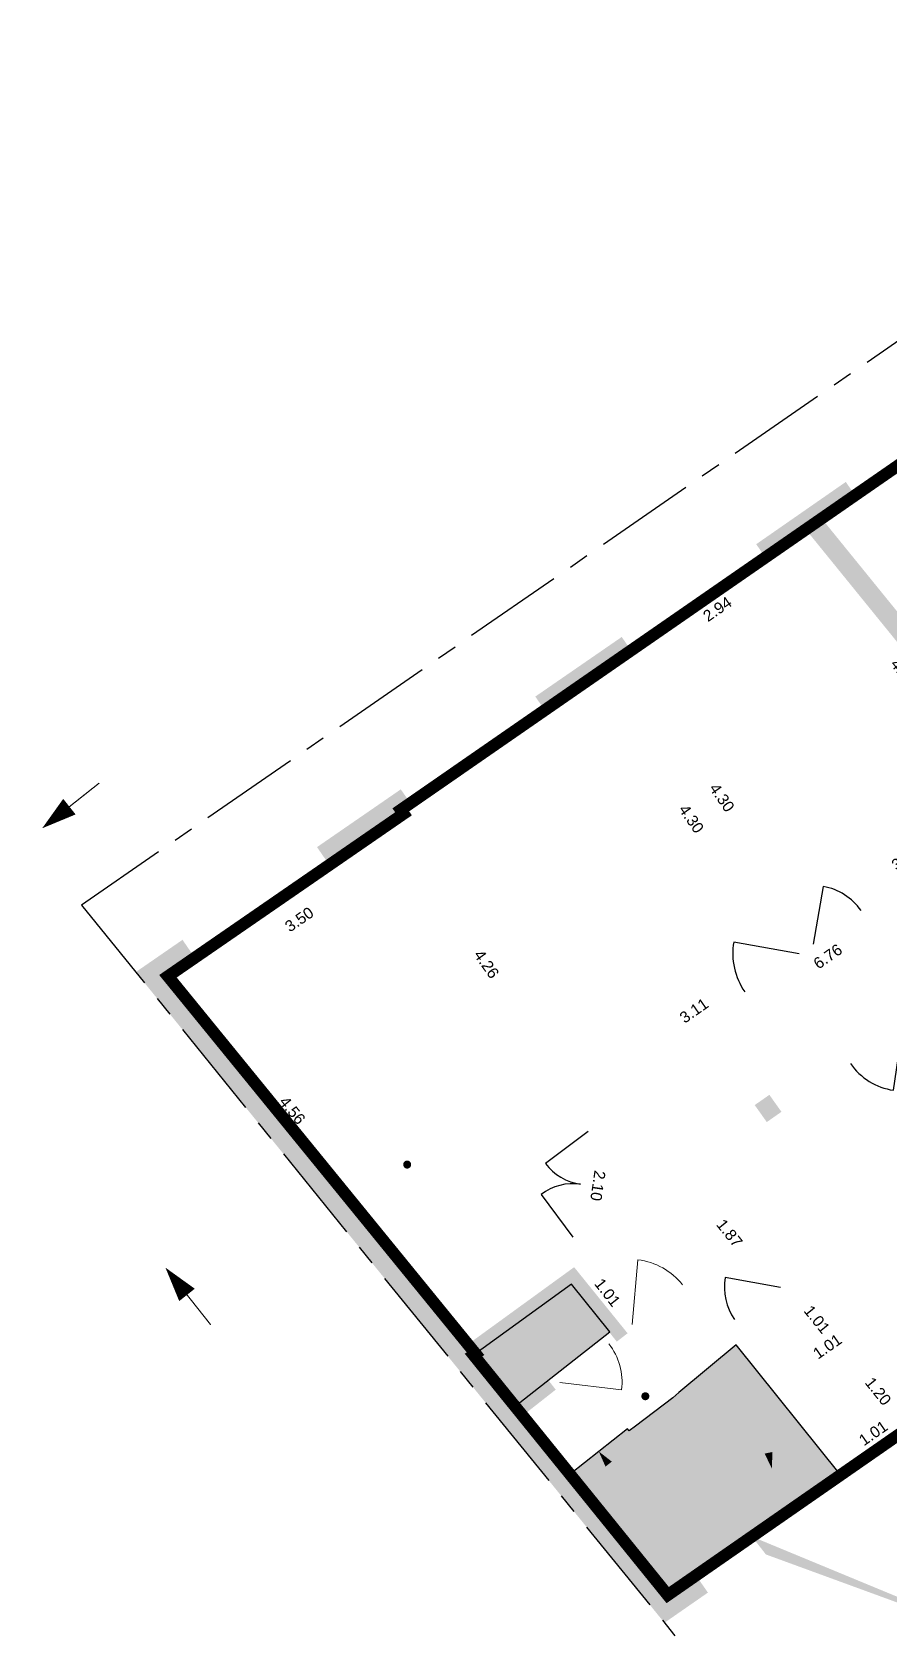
# Model space of a CAD drawing. Header units: metres. Extents: x 1648217.8 to 1648249.8, y 8187334.1 to 8187367.5.
# Drawn here: x 1648217.81 to 1648228.51, y 8187346.55 to 8187366.66 of the extents above; entities that cross this region are included whole.
import ezdxf

# ---------------------------------------------------------------- set-up
doc = ezdxf.new("R2010")
doc.units = ezdxf.units.M
doc.header["$PDMODE"] = 3
doc.header["$PDSIZE"] = 0.05
doc.linetypes.add('AXES', pattern=[2, 1.25, -0.25, 0.25, -0.25])
doc.linetypes.add('TIRETPT2', pattern=[0.5, 0.25, -0.125, 0, -0.125])
for name, color, linetype in [('GEX_BAT_escalier_rampe', 6, 'Continuous'), ('GEX_MEP_trait_de_coupe', 21, 'TIRETPT2'), ('GEX_MEP_txt_cot_alti', 51, 'Continuous'), ('GEX_MEP_txt_cot_plani', 30, 'Continuous')]:
    doc.layers.add(name, color=color, linetype=linetype)
for name, color, linetype, true_color in [('GEX_EDS_sdp_1-bureau', 1, 'AXES', 0xff0000), ('GEX_EDS_sdp_2-tremie', 7, 'Continuous', 0xffff7f), ('GEX_FON_limite_propriete', 1, 'AXES', 0xff0000), ('GEX_MEP_mur_pochage', 7, 'Continuous', 0x999999), ('GEX_MEP_ouvrant_porte', 9, 'Continuous', 0x808080)]:
    doc.layers.add(name, color=color, linetype=linetype, true_color=true_color)
doc.styles.add('G100TXT-cote', font='swissl.ttf')
doc.dimstyles.new('G100COT-libre', dxfattribs={"dimtxt": 0.14, "dimasz": 0.18, "dimexe": 0.18, "dimexo": 0.2, "dimgap": 0.09, "dimtad": 0, "dimzin": 0, "dimdsep": 46, "dimtxsty": 'G100TXT-cote', "dimblk1": 'OBLIQUE', "dimblk2": 'OBLIQUE', "dimsah": 1, "dimcen": 0.09, "dimse1": 1, "dimse2": 1, "dimsd1": 1, "dimsd2": 1, "dimclrd": 252, "dimaunit": 2, "dimadec": 3, "dimazin": 0, "dimtfac": 1, "dimtix": 1, "dimtofl": 0, "dimtmove": 0, "dimatfit": 3, "dimldrblk": 'OBLIQUE', "dimfxl": 0.18, "dimtolj": 1, "dimtzin": 0, "dimarcsym": 0})

# ---------------------------------------------------------------- blocks, each defined once
blk = doc.blocks.new('*D17')
at = {"layer": 'Defpoints', "color": 0, "transparency": 16777216}
for p in [(1648228.727, 8187349.459), (1648228.84, 8187349.297), (1648228.008, 8187348.72)]:
    blk.add_point(p, dxfattribs=at)
at = {"layer": 'GEX_MEP_txt_cot_plani', "color": 0, "lineweight": 20, "transparency": 16777216, "insert": (1648228.312, 8187349.17), "char_height": 0.14, "attachment_point": 5, "rotation": 34.7835, "style": 'G100TXT-cote'}
blk.add_mtext('\\A1;1.01', dxfattribs=at)
blk = doc.blocks.new('_OBLIQUE')
at = {"color": 0, "linetype": 'ByBlock'}
blk.add_line((-0.5, -0.5), (0.5, 0.5), dxfattribs=at)
blk = doc.blocks.new('*D18')
at = {"layer": 'Defpoints', "color": 0, "transparency": 16777216}
for p in [(1648227.291, 8187350.984), (1648227.405, 8187351.076), (1648228.041, 8187350.288)]:
    blk.add_point(p, dxfattribs=at)
at = {"layer": 'GEX_MEP_txt_cot_plani', "color": 0, "lineweight": 20, "transparency": 16777216, "insert": (1648227.609, 8187350.59), "char_height": 0.14, "attachment_point": 5, "rotation": 308.8761, "style": 'G100TXT-cote'}
blk.add_mtext('\\A1;1.01', dxfattribs=at)
blk = doc.blocks.new('*D19')
at = {"layer": 'Defpoints', "color": 0, "transparency": 16777216}
for p in [(1648227.996, 8187350.161), (1648228.085, 8187350.233), (1648228.84, 8187349.297)]:
    blk.add_point(p, dxfattribs=at)
at = {"layer": 'GEX_MEP_txt_cot_plani', "color": 0, "lineweight": 20, "transparency": 16777216, "insert": (1648228.373, 8187349.693), "char_height": 0.14, "attachment_point": 5, "rotation": 308.8761, "style": 'G100TXT-cote'}
blk.add_mtext('\\A1;1.20', dxfattribs=at)
blk = doc.blocks.new('*D20')
at = {"layer": 'Defpoints', "color": 0, "transparency": 16777216}
for p in [(1648227.96, 8187350.405), (1648228.041, 8187350.288), (1648227.209, 8187349.71)]:
    blk.add_point(p, dxfattribs=at)
at = {"layer": 'GEX_MEP_txt_cot_plani', "color": 0, "lineweight": 20, "transparency": 16777216, "insert": (1648227.739, 8187350.252), "char_height": 0.14, "attachment_point": 5, "rotation": 34.7835, "style": 'G100TXT-cote'}
blk.add_mtext('\\A1;1.01', dxfattribs=at)
blk = doc.blocks.new('*D16')
at = {"layer": 'Defpoints', "color": 0, "transparency": 16777216}
for p in [(1648231.157, 8187355.971), (1648231.322, 8187355.736), (1648226.15, 8187352.471)]:
    blk.add_point(p, dxfattribs=at)
at = {"layer": 'GEX_MEP_txt_cot_plani', "color": 0, "transparency": 16777216, "insert": (1648228.818, 8187353.986), "char_height": 0.14, "attachment_point": 5, "rotation": 34.9493, "style": 'G100TXT-cote'}
blk.add_mtext('\\A1;6.11', dxfattribs=at)
blk = doc.blocks.new('*D21')
at = {"layer": 'Defpoints', "color": 0, "transparency": 16777216}
for p in [(1648222.26, 8187356.769), (1648222.391, 8187356.861), (1648224.84, 8187353.373)]:
    blk.add_point(p, dxfattribs=at)
at = {"layer": 'GEX_MEP_txt_cot_plani', "color": 0, "transparency": 16777216, "insert": (1648223.484, 8187355.025), "char_height": 0.14, "attachment_point": 5, "rotation": 305.0782, "style": 'G100TXT-cote'}
blk.add_mtext('\\A1;4.26', dxfattribs=at)
blk = doc.blocks.new('*D22')
at = {"layer": 'Defpoints', "color": 0, "transparency": 16777216}
for p in [(1648222.39, 8187356.861), (1648222.587, 8187356.576), (1648219.507, 8187354.873)]:
    blk.add_point(p, dxfattribs=at)
at = {"layer": 'GEX_MEP_txt_cot_plani', "color": 0, "transparency": 16777216, "insert": (1648221.146, 8187355.582), "char_height": 0.14, "attachment_point": 5, "rotation": 34.5852, "style": 'G100TXT-cote'}
blk.add_mtext('\\A1;3.50', dxfattribs=at)
blk = doc.blocks.new('*D23')
at = {"layer": 'Defpoints', "color": 0, "transparency": 16777216}
for p in [(1648219.507, 8187354.873), (1648222.387, 8187351.34), (1648222.5, 8187351.433)]:
    blk.add_point(p, dxfattribs=at)
at = {"layer": 'GEX_MEP_txt_cot_plani', "color": 0, "transparency": 16777216, "insert": (1648221.06, 8187353.199), "char_height": 0.14, "attachment_point": 5, "rotation": 309.179, "style": 'G100TXT-cote'}
blk.add_mtext('\\A1;4.56', dxfattribs=at)
blk = doc.blocks.new('*D24')
at = {"layer": 'Defpoints', "color": 0, "transparency": 16777216}
for p in [(1648224.994, 8187358.729), (1648227.446, 8187355.195), (1648227.267, 8187355.07)]:
    blk.add_point(p, dxfattribs=at)
at = {"layer": 'GEX_MEP_txt_cot_plani', "color": 0, "transparency": 16777216, "insert": (1648226.041, 8187356.838), "char_height": 0.14, "attachment_point": 5, "rotation": 304.7532, "style": 'G100TXT-cote'}
blk.add_mtext('\\A1;4.30', dxfattribs=at)
blk = doc.blocks.new('*D25')
at = {"layer": 'Defpoints', "color": 0, "transparency": 16777216}
for p in [(1648227.446, 8187355.195), (1648224.799, 8187353.553), (1648224.897, 8187353.413)]:
    blk.add_point(p, dxfattribs=at)
at = {"layer": 'GEX_MEP_txt_cot_plani', "color": 0, "transparency": 16777216, "insert": (1648226.074, 8187354.444), "char_height": 0.14, "attachment_point": 5, "rotation": 34.9501, "style": 'G100TXT-cote'}
blk.add_mtext('\\A1;3.11', dxfattribs=at)
blk = doc.blocks.new('*D26')
at = {"layer": 'Defpoints', "color": 0, "transparency": 16777216}
for p in [(1648227.475, 8187360.44), (1648227.577, 8187360.291), (1648225.052, 8187358.769)]:
    blk.add_point(p, dxfattribs=at)
at = {"layer": 'GEX_MEP_txt_cot_plani', "color": 0, "transparency": 16777216, "insert": (1648226.366, 8187359.456), "char_height": 0.14, "attachment_point": 5, "rotation": 34.5852, "style": 'G100TXT-cote'}
blk.add_mtext('\\A1;2.94', dxfattribs=at)
blk = doc.blocks.new('*D27')
at = {"layer": 'Defpoints', "color": 0, "transparency": 16777216}
for p in [(1648230.057, 8187357.288), (1648230.183, 8187357.108), (1648227.504, 8187355.235)]:
    blk.add_point(p, dxfattribs=at)
at = {"layer": 'GEX_MEP_txt_cot_plani', "color": 0, "transparency": 16777216, "insert": (1648228.718, 8187356.351), "char_height": 0.14, "attachment_point": 5, "rotation": 34.9493, "style": 'G100TXT-cote'}
blk.add_mtext('\\A1;3.27', dxfattribs=at)
blk = doc.blocks.new('*D28')
at = {"layer": 'Defpoints', "color": 0, "transparency": 16777216}
for p in [(1648225.052, 8187358.769), (1648225.197, 8187358.87), (1648227.504, 8187355.235)]:
    blk.add_point(p, dxfattribs=at)
at = {"layer": 'GEX_MEP_txt_cot_plani', "color": 0, "transparency": 16777216, "insert": (1648226.423, 8187357.103), "char_height": 0.14, "attachment_point": 5, "rotation": 304.7532, "style": 'G100TXT-cote'}
blk.add_mtext('\\A1;4.30', dxfattribs=at)
blk = doc.blocks.new('*D29')
at = {"layer": 'Defpoints', "color": 0, "transparency": 16777216}
for p in [(1648227.477, 8187360.441), (1648227.337, 8187360.327), (1648230.187, 8187357.111)]:
    blk.add_point(p, dxfattribs=at)
at = {"layer": 'GEX_MEP_txt_cot_plani', "color": 0, "transparency": 16777216, "insert": (1648228.692, 8187358.662), "char_height": 0.14, "attachment_point": 5, "rotation": 309.1313, "style": 'G100TXT-cote'}
blk.add_mtext('\\A1;4.29', dxfattribs=at)
blk = doc.blocks.new('*D30')
at = {"layer": 'Defpoints', "color": 0, "transparency": 16777216}
for p in [(1648225.931, 8187352.393), (1648226.032, 8187352.474), (1648227.203, 8187351.021)]:
    blk.add_point(p, dxfattribs=at)
at = {"layer": 'GEX_MEP_txt_cot_plani', "color": 0, "transparency": 16777216, "insert": (1648226.517, 8187351.666), "char_height": 0.14, "attachment_point": 5, "rotation": 308.8761, "style": 'G100TXT-cote'}
blk.add_mtext('\\A1;1.87', dxfattribs=at)
blk = doc.blocks.new('*D32')
at = {"layer": 'Defpoints', "color": 0, "transparency": 16777216}
for p in [(1648224.88, 8187353.316), (1648224.578, 8187351.242), (1648224.723, 8187351.221)]:
    blk.add_point(p, dxfattribs=at)
at = {"layer": 'GEX_MEP_txt_cot_plani', "color": 0, "transparency": 16777216, "insert": (1648224.874, 8187352.258), "char_height": 0.14, "attachment_point": 5, "rotation": 261.727, "style": 'G100TXT-cote'}
blk.add_mtext('\\A1;2.10', dxfattribs=at)
blk = doc.blocks.new('*D33')
at = {"layer": 'Defpoints', "color": 0, "transparency": 16777216}
for p in [(1648224.578, 8187351.242), (1648225.306, 8187350.529), (1648225.202, 8187350.448)]:
    blk.add_point(p, dxfattribs=at)
at = {"layer": 'GEX_MEP_txt_cot_plani', "color": 0, "transparency": 16777216, "insert": (1648224.994, 8187350.926), "char_height": 0.14, "attachment_point": 5, "rotation": 308.143, "style": 'G100TXT-cote'}
blk.add_mtext('\\A1;1.01', dxfattribs=at)
blk = doc.blocks.new('*D34')
at = {"layer": 'Defpoints', "color": 0, "transparency": 16777216}
for p in [(1648230.424, 8187357.191), (1648224.88, 8187353.316), (1648224.973, 8187353.183)]:
    blk.add_point(p, dxfattribs=at)
at = {"layer": 'GEX_MEP_txt_cot_plani', "color": 0, "transparency": 16777216, "insert": (1648227.745, 8187355.12), "char_height": 0.14, "attachment_point": 5, "rotation": 34.9493, "style": 'G100TXT-cote'}
blk.add_mtext('\\A1;6.76', dxfattribs=at)
blk = doc.blocks.new('*D35')
at = {"layer": 'Defpoints', "color": 0, "transparency": 16777216}
for p in [(1648227.679, 8187360.573), (1648230.633, 8187357.575), (1648230.32, 8187357.32)]:
    blk.add_point(p, dxfattribs=at)
at = {"layer": 'GEX_MEP_txt_cot_plani', "color": 0, "transparency": 16777216, "insert": (1648229.313, 8187359.201), "char_height": 0.14, "attachment_point": 5, "rotation": 309.0642, "style": 'G100TXT-cote'}
blk.add_mtext('\\A1;4.19', dxfattribs=at)
blk = doc.blocks.new('*D36')
at = {"layer": 'Defpoints', "color": 0, "transparency": 16777216}
for p in [(1648232.602, 8187363.996), (1648227.679, 8187360.573), (1648227.899, 8187360.257)]:
    blk.add_point(p, dxfattribs=at)
at = {"layer": 'GEX_MEP_txt_cot_plani', "color": 0, "transparency": 16777216, "insert": (1648230.361, 8187361.968), "char_height": 0.14, "attachment_point": 5, "rotation": 34.8065, "style": 'G100TXT-cote'}
blk.add_mtext('\\A1;6.00', dxfattribs=at)

msp = doc.modelspace()

# ---------------------------------------------------------------- hatches: boundary and pattern name
at = {"layer": 'GEX_EDS_sdp_2-tremie'}
h = msp.add_hatch(color=256, dxfattribs=at)
h.dxf.hatch_style = 1
h.paths.add_polyline_path([(1648223.322, 8187350.145), (1648223.842, 8187349.507), (1648225.024, 8187350.435), (1648224.543, 8187351.031)])
h = msp.add_hatch(color=256, dxfattribs=at)
h.dxf.hatch_style = 1
h.paths.add_polyline_path([(1648225.345, 8187349.256), (1648225.264, 8187349.198), (1648225.244, 8187349.223), (1648224.527, 8187348.659), (1648225.746, 8187347.149), (1648227.904, 8187348.648), (1648226.602, 8187350.273), (1648225.886, 8187349.679), (1648225.812, 8187349.611)])
at = {"layer": 'GEX_MEP_mur_pochage'}
h = msp.add_hatch(color=256, dxfattribs=at)
h.dxf.hatch_style = 1
h.paths.add_polyline_path([(1648226.971, 8187360.092), (1648227.477, 8187360.441), (1648230.227, 8187357.053), (1648230.424, 8187357.191), (1648229.272, 8187358.611), (1648229.438, 8187358.74), (1648229.244, 8187358.979), (1648229.078, 8187358.85), (1648227.679, 8187360.573), (1648228.095, 8187360.862), (1648227.969, 8187361.043), (1648226.851, 8187360.266)])
h = msp.add_hatch(color=256, dxfattribs=at)
h.dxf.hatch_style = 1
h.paths.add_polyline_path([(1648224.213, 8187358.191), (1648225.292, 8187358.934), (1648225.172, 8187359.108), (1648224.093, 8187358.364)])
h = msp.add_hatch(color=256, dxfattribs=at)
h.dxf.hatch_style = 1
h.paths.add_polyline_path([(1648221.522, 8187356.262), (1648222.448, 8187356.901), (1648222.414, 8187356.95), (1648222.534, 8187357.033), (1648222.414, 8187357.206), (1648221.368, 8187356.485)])
h = msp.add_hatch(color=256, dxfattribs=at)
h.dxf.hatch_style = 1
h.paths.add_polyline_path([(1648225.705, 8187346.803), (1648226.248, 8187347.18), (1648226.099, 8187347.394), (1648225.746, 8187347.149), (1648223.937, 8187349.39), (1648224.348, 8187349.713), (1648224.256, 8187349.831), (1648223.842, 8187349.507), (1648223.322, 8187350.145), (1648224.543, 8187351.031), (1648225.024, 8187350.435), (1648225.017, 8187350.43), (1648225.11, 8187350.312), (1648225.245, 8187350.417), (1648224.578, 8187351.242), (1648223.252, 8187350.279), (1648219.507, 8187354.873), (1648219.843, 8187355.104), (1648219.689, 8187355.328), (1648219.105, 8187354.925)])
h = msp.add_hatch(color=256, dxfattribs=at)
h.dxf.hatch_style = 1
h.paths.add_polyline_path([(1648226.832, 8187353.265), (1648226.983, 8187353.053), (1648227.166, 8187353.181), (1648227.015, 8187353.393)])
h = msp.add_hatch(color=256, dxfattribs=at)
h.dxf.hatch_style = 1
h.paths.add_polyline_path([(1648226.797, 8187347.879), (1648229.77, 8187346.649), (1648229.788, 8187346.626), (1648226.972, 8187347.656)])

# ---------------------------------------------------------------- linework, layer by layer
at = {"layer": 'GEX_BAT_escalier_rampe'}
for points in [[(1648224.886, 8187348.941, 0, 0.1, 0), (1648225.009, 8187348.784, 0, 0, 0)], [(1648227.046, 8187348.73, 0, 0.1, 0), (1648227.005, 8187348.925, 0, 0, 0)]]:
    msp.add_lwpolyline(points, format="xyseb", dxfattribs=at)
at = {"layer": 'GEX_EDS_sdp_1-bureau', "const_width": 0.15}
msp.add_lwpolyline([(1648219.507, 8187354.873), (1648223.347, 8187350.162), (1648223.322, 8187350.145), (1648225.746, 8187347.149), (1648233.973, 8187352.863), (1648235.242, 8187351.307), (1648242.192, 8187356.818), (1648239.261, 8187360.388), (1648239.339, 8187360.45), (1648237.297, 8187362.938), (1648237.226, 8187362.883), (1648236.561, 8187363.693), (1648236.461, 8187363.61), (1648236.27, 8187363.843), (1648236.371, 8187363.925), (1648234.964, 8187365.638), (1648222.414, 8187356.95), (1648222.448, 8187356.901)], close=True, dxfattribs=at)
at = {"layer": 'GEX_EDS_sdp_2-tremie'}
for points in [[(1648223.322, 8187350.145), (1648223.842, 8187349.507), (1648225.024, 8187350.435), (1648224.543, 8187351.031)], [(1648225.345, 8187349.256), (1648225.264, 8187349.198), (1648225.244, 8187349.223), (1648224.527, 8187348.659), (1648225.746, 8187347.149), (1648227.904, 8187348.648), (1648226.602, 8187350.273), (1648225.886, 8187349.679), (1648225.812, 8187349.611)]]:
    msp.add_lwpolyline(points, close=True, dxfattribs=at)
at = {"layer": 'GEX_FON_limite_propriete'}
msp.add_lwpolyline([(1648218.427, 8187355.759), (1648234.712, 8187335.718), (1648242.438, 8187341.782), (1648242.521, 8187341.677), (1648249.831, 8187347.593), (1648234.199, 8187366.656), (1648218.427, 8187355.759)], close=True, dxfattribs=at)
at = {"layer": 'GEX_MEP_ouvrant_porte'}
for points in [[(1648228.159, 8187355.693, 0.198912), (1648227.688, 8187355.994), (1648227.561, 8187355.275)], [(1648227.389, 8187355.155), (1648226.571, 8187355.3, 0.198912), (1648226.708, 8187354.679, 0.198912)], [(1648228.027, 8187353.783, 0.206166), (1648228.565, 8187353.45), (1648228.682, 8187354.241)], [(1648224.754, 8187352.935), (1648224.221, 8187352.537, 0.198912), (1648224.658, 8187352.277, 0.198912)], [(1648224.658, 8187352.277, 0.198912), (1648224.165, 8187352.151), (1648224.562, 8187351.618)], [(1648227.154, 8187350.987), (1648226.465, 8187351.111, 0.198912), (1648226.579, 8187350.587, 0.198912)]]:
    msp.add_lwpolyline(points, format="xyb", dxfattribs=at)
at = {"layer": 'GEX_MEP_ouvrant_porte', "lineweight": 20}
for points in [[(1648225.932, 8187351.021, 0.198912), (1648225.375, 8187351.334), (1648225.304, 8187350.528)], [(1648224.399, 8187349.804), (1648225.171, 8187349.712, 0.198912), (1648225.011, 8187350.284, 0.198912)]]:
    msp.add_lwpolyline(points, format="xyb", dxfattribs=at)
at = {"layer": 'GEX_MEP_trait_de_coupe', "linetype": 'Continuous', "lineweight": 0, "const_width": 0.015}
for points in [[(1648218.65, 8187357.285), (1648217.976, 8187356.751)], [(1648220.041, 8187350.523), (1648219.507, 8187351.197)]]:
    msp.add_lwpolyline(points, dxfattribs=at)
at = {"layer": 'GEX_MEP_trait_de_coupe', "linetype": 'Continuous', "lineweight": 0, "flags": 128}
for points in [[(1648217.937, 8187356.72, 0, 0.248, 0), (1648218.277, 8187356.99, 0.248, 0.248, 0)], [(1648219.476, 8187351.236, 0, 0.248, 0), (1648219.745, 8187350.896, 0.248, 0.248, 0)]]:
    msp.add_lwpolyline(points, format="xyseb", dxfattribs=at)
at = {"layer": 'GEX_MEP_txt_cot_alti', "const_width": 0.05}
for points in [[(1648222.478, 8187352.542, 1), (1648222.509, 8187352.503, 1)], [(1648225.452, 8187349.651, 1), (1648225.482, 8187349.611, 1)]]:
    msp.add_lwpolyline(points, format="xyb", close=True, dxfattribs=at)

# ---------------------------------------------------------------- dimensions: what is measured, and where the dimension line sits
at = {"layer": 'GEX_MEP_txt_cot_plani'}
for p1, p2, distance, picture, middle in [((1648232.602, 8187363.996), (1648227.679, 8187360.573), 0.385, '*D36', (1648230.361, 8187361.968)), ((1648225.052, 8187358.769), (1648227.475, 8187360.44), -0.18, '*D26', (1648226.366, 8187359.456)), ((1648230.187, 8187357.111), (1648227.477, 8187360.441), 0.181, '*D29', (1648228.692, 8187358.662)), ((1648227.679, 8187360.573), (1648230.32, 8187357.32), 0.404, '*D35', (1648229.313, 8187359.201)), ((1648227.504, 8187355.235), (1648225.052, 8187358.769), -0.177, '*D28', (1648226.423, 8187357.103)), ((1648224.994, 8187358.729), (1648227.446, 8187355.195), -0.218, '*D24', (1648226.041, 8187356.838)), ((1648230.424, 8187357.191), (1648224.88, 8187353.316), 0.162, '*D34', (1648227.745, 8187355.12)), ((1648227.504, 8187355.235), (1648230.183, 8187357.108), 0.219, '*D27', (1648228.718, 8187356.351)), ((1648219.507, 8187354.873), (1648222.39, 8187356.861), -0.347, '*D22', (1648221.146, 8187355.582)), ((1648224.84, 8187353.373), (1648222.391, 8187356.861), 0.16, '*D21', (1648223.484, 8187355.025)), ((1648226.15, 8187352.471), (1648231.157, 8187355.971), -0.287, '*D16', (1648228.818, 8187353.986)), ((1648227.446, 8187355.195), (1648224.897, 8187353.413), -0.17, '*D25', (1648226.074, 8187354.444)), ((1648219.507, 8187354.873), (1648222.387, 8187351.34), 0.146, '*D23', (1648221.06, 8187353.199)), ((1648224.88, 8187353.316), (1648224.578, 8187351.242), 0.147, '*D32', (1648224.874, 8187352.258)), ((1648227.203, 8187351.021), (1648226.032, 8187352.474), 0.129, '*D30', (1648226.517, 8187351.666)), ((1648224.578, 8187351.242), (1648225.202, 8187350.448), 0.132, '*D33', (1648224.994, 8187350.926))]:
    dim = msp.add_aligned_dim(p1=p1, p2=p2, distance=distance, dimstyle='G100COT-libre', dxfattribs=at)
    dim.commit()
    dim.dimension.update_dxf_attribs({"geometry": picture, "text_midpoint": middle})
at = {"layer": 'GEX_MEP_txt_cot_plani', "lineweight": 20}
for p1, p2, distance, picture, middle in [((1648228.041, 8187350.288), (1648227.405, 8187351.076), 0.146, '*D18', (1648227.609, 8187350.59)), ((1648228.84, 8187349.297), (1648228.085, 8187350.233), 0.114, '*D19', (1648228.373, 8187349.693)), ((1648228.008, 8187348.72), (1648228.84, 8187349.297), 0.196, '*D17', (1648228.312, 8187349.17))]:
    dim = msp.add_aligned_dim(p1=p1, p2=p2, distance=distance, dimstyle='G100COT-libre', dxfattribs=at)
    dim.commit()
    dim.dimension.update_dxf_attribs({"geometry": picture, "text_midpoint": middle})
dim = msp.add_linear_dim(base=(1648227.96, 8187350.405), p1=(1648227.209, 8187349.71), p2=(1648228.041, 8187350.288), angle=34.7835, dimstyle='G100COT-libre', dxfattribs=at)
dim.commit()
dim.dimension.update_dxf_attribs({"geometry": '*D20', "text_midpoint": (1648227.739, 8187350.252), "dimtype": 161})

doc.saveas('drawing.dxf')
